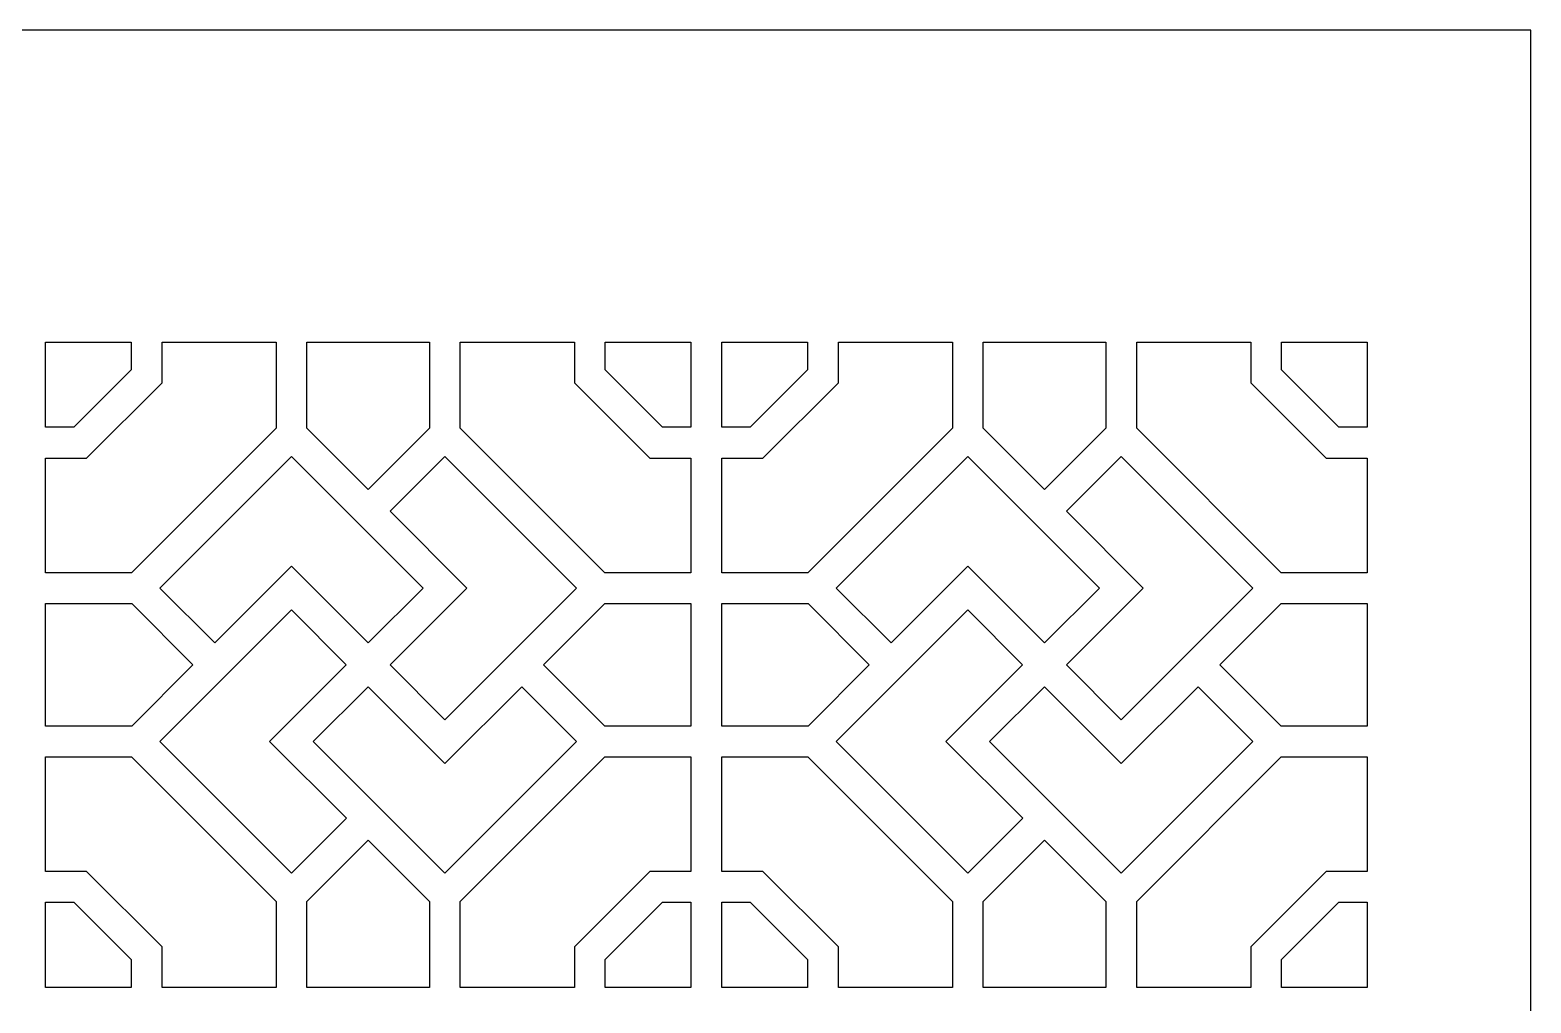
# Model space of a CAD drawing. Header units: centimetres. Extents: x -15.1 to -1.8, y -3.3 to 9.5.
# Drawn here: x -12.813 to -8.686, y 6.825 to 9.5 of the extents above; entities that cross this region are included whole.
import ezdxf

# ---------------------------------------------------------------- set-up
doc = ezdxf.new("R2010")
doc.units = ezdxf.units.CM
doc.header["$MEASUREMENT"] = 0
doc.layers.add('layer 1', color=7, linetype='Continuous')

msp = doc.modelspace()

# ---------------------------------------------------------------- linework, layer by layer
at = {"layer": 'layer 1', "color": 250}
for points, knots in [([(-15.08052, 9.5), (-15.08052, 9.5), (-8.68613, 9.5), (-8.68613, 9.5), (-8.68613, 9.5), (-8.68613, 9.5), (-8.68613, -3.28878), (-8.68613, -3.28878), (-8.68613, -3.28878), (-8.68613, -3.28878), (-15.08052, -3.28878), (-15.08052, -3.28878), (-15.08052, -3.28878), (-15.08052, -3.28878), (-15.08052, 9.5), (-15.08052, 9.5)], [0, 0, 0, 0, 0.2, 0.2, 0.2, 0.2, 0.4, 0.4, 0.4, 0.4, 0.6, 0.6, 0.6, 0.6, 1, 1, 1, 1]), ([(-12.65766, 8.32277), (-12.65766, 8.32277), (-12.77064, 8.32277), (-12.77064, 8.32277), (-12.77064, 8.32277), (-12.77064, 8.32277), (-12.77064, 8.00804), (-12.77064, 8.00804), (-12.77064, 8.00804), (-12.77064, 8.00804), (-12.53401, 8.00804), (-12.53401, 8.00804), (-12.53401, 8.00804), (-12.53401, 8.00804), (-12.13666, 8.4054), (-12.13666, 8.4054), (-12.13666, 8.4054), (-12.13666, 8.4054), (-12.13666, 8.64212), (-12.13666, 8.64212), (-12.13666, 8.64212), (-12.13666, 8.64212), (-12.45022, 8.64212), (-12.45022, 8.64212), (-12.45022, 8.64212), (-12.45022, 8.64212), (-12.45022, 8.53021), (-12.45022, 8.53021), (-12.45022, 8.53021), (-12.45022, 8.53021), (-12.65766, 8.32277), (-12.65766, 8.32277)], [0, 0, 0, 0, 0.1111111, 0.1111111, 0.1111111, 0.1111111, 0.2222222, 0.2222222, 0.2222222, 0.2222222, 0.3333333, 0.3333333, 0.3333333, 0.3333333, 0.4444444, 0.4444444, 0.4444444, 0.4444444, 0.5555556, 0.5555556, 0.5555556, 0.5555556, 0.6666667, 0.6666667, 0.6666667, 0.6666667, 0.7777778, 0.7777778, 0.7777778, 0.7777778, 1, 1, 1, 1]), ([(-12.77064, 8.40781), (-12.77064, 8.40781), (-12.69289, 8.40781), (-12.69289, 8.40781), (-12.69289, 8.40781), (-12.69289, 8.40781), (-12.53526, 8.56544), (-12.53526, 8.56544), (-12.53526, 8.56544), (-12.53526, 8.56544), (-12.53526, 8.64212), (-12.53526, 8.64212), (-12.53526, 8.64212), (-12.53526, 8.64212), (-12.77064, 8.64212), (-12.77064, 8.64212), (-12.77064, 8.64212), (-12.77064, 8.64212), (-12.77064, 8.40781), (-12.77064, 8.40781)], [0, 0, 0, 0, 0.1666667, 0.1666667, 0.1666667, 0.1666667, 0.3333333, 0.3333333, 0.3333333, 0.3333333, 0.5, 0.5, 0.5, 0.5, 0.6666667, 0.6666667, 0.6666667, 0.6666667, 1, 1, 1, 1]), ([(-12.05161, 8.64212), (-12.05161, 8.64212), (-12.05161, 8.4053), (-12.05161, 8.4053), (-12.05161, 8.4053), (-12.05161, 8.4053), (-11.88319, 8.23688), (-11.88319, 8.23688), (-11.88319, 8.23688), (-11.88319, 8.23688), (-11.71503, 8.40503), (-11.71503, 8.40503), (-11.71503, 8.40503), (-11.71503, 8.40503), (-11.71503, 8.64212), (-11.71503, 8.64212), (-11.71503, 8.64212), (-11.71503, 8.64212), (-12.05161, 8.64212), (-12.05161, 8.64212)], [0, 0, 0, 0, 0.1666667, 0.1666667, 0.1666667, 0.1666667, 0.3333333, 0.3333333, 0.3333333, 0.3333333, 0.5, 0.5, 0.5, 0.5, 0.6666667, 0.6666667, 0.6666667, 0.6666667, 1, 1, 1, 1]), ([(-11.10898, 8.32277), (-11.10898, 8.32277), (-11.31643, 8.53021), (-11.31643, 8.53021), (-11.31643, 8.53021), (-11.31643, 8.53021), (-11.31643, 8.64212), (-11.31643, 8.64212), (-11.31643, 8.64212), (-11.31643, 8.64212), (-11.62999, 8.64212), (-11.62999, 8.64212), (-11.62999, 8.64212), (-11.62999, 8.64212), (-11.62999, 8.40513), (-11.62999, 8.40513), (-11.62999, 8.40513), (-11.62999, 8.40513), (-11.2329, 8.00804), (-11.2329, 8.00804), (-11.2329, 8.00804), (-11.2329, 8.00804), (-10.99601, 8.00804), (-10.99601, 8.00804), (-10.99601, 8.00804), (-10.99601, 8.00804), (-10.99601, 8.32277), (-10.99601, 8.32277), (-10.99601, 8.32277), (-10.99601, 8.32277), (-11.10898, 8.32277), (-11.10898, 8.32277)], [0, 0, 0, 0, 0.1111111, 0.1111111, 0.1111111, 0.1111111, 0.2222222, 0.2222222, 0.2222222, 0.2222222, 0.3333333, 0.3333333, 0.3333333, 0.3333333, 0.4444444, 0.4444444, 0.4444444, 0.4444444, 0.5555556, 0.5555556, 0.5555556, 0.5555556, 0.6666667, 0.6666667, 0.6666667, 0.6666667, 0.7777778, 0.7777778, 0.7777778, 0.7777778, 1, 1, 1, 1]), ([(-10.99601, 8.40781), (-10.99601, 8.40781), (-10.99601, 8.64212), (-10.99601, 8.64212), (-10.99601, 8.64212), (-10.99601, 8.64212), (-11.23138, 8.64212), (-11.23138, 8.64212), (-11.23138, 8.64212), (-11.23138, 8.64212), (-11.23138, 8.56544), (-11.23138, 8.56544), (-11.23138, 8.56544), (-11.23138, 8.56544), (-11.07375, 8.40781), (-11.07375, 8.40781), (-11.07375, 8.40781), (-11.07375, 8.40781), (-10.99601, 8.40781), (-10.99601, 8.40781)], [0, 0, 0, 0, 0.1666667, 0.1666667, 0.1666667, 0.1666667, 0.3333333, 0.3333333, 0.3333333, 0.3333333, 0.5, 0.5, 0.5, 0.5, 0.6666667, 0.6666667, 0.6666667, 0.6666667, 1, 1, 1, 1]), ([(-10.79799, 8.32277), (-10.79799, 8.32277), (-10.91096, 8.32277), (-10.91096, 8.32277), (-10.91096, 8.32277), (-10.91096, 8.32277), (-10.91096, 8.00804), (-10.91096, 8.00804), (-10.91096, 8.00804), (-10.91096, 8.00804), (-10.67434, 8.00804), (-10.67434, 8.00804), (-10.67434, 8.00804), (-10.67434, 8.00804), (-10.27698, 8.4054), (-10.27698, 8.4054), (-10.27698, 8.4054), (-10.27698, 8.4054), (-10.27698, 8.64212), (-10.27698, 8.64212), (-10.27698, 8.64212), (-10.27698, 8.64212), (-10.59054, 8.64212), (-10.59054, 8.64212), (-10.59054, 8.64212), (-10.59054, 8.64212), (-10.59054, 8.53021), (-10.59054, 8.53021), (-10.59054, 8.53021), (-10.59054, 8.53021), (-10.79799, 8.32277), (-10.79799, 8.32277)], [0, 0, 0, 0, 0.1111111, 0.1111111, 0.1111111, 0.1111111, 0.2222222, 0.2222222, 0.2222222, 0.2222222, 0.3333333, 0.3333333, 0.3333333, 0.3333333, 0.4444444, 0.4444444, 0.4444444, 0.4444444, 0.5555556, 0.5555556, 0.5555556, 0.5555556, 0.6666667, 0.6666667, 0.6666667, 0.6666667, 0.7777778, 0.7777778, 0.7777778, 0.7777778, 1, 1, 1, 1]), ([(-10.91096, 8.40781), (-10.91096, 8.40781), (-10.83322, 8.40781), (-10.83322, 8.40781), (-10.83322, 8.40781), (-10.83322, 8.40781), (-10.67559, 8.56544), (-10.67559, 8.56544), (-10.67559, 8.56544), (-10.67559, 8.56544), (-10.67559, 8.64212), (-10.67559, 8.64212), (-10.67559, 8.64212), (-10.67559, 8.64212), (-10.91096, 8.64212), (-10.91096, 8.64212), (-10.91096, 8.64212), (-10.91096, 8.64212), (-10.91096, 8.40781), (-10.91096, 8.40781)], [0, 0, 0, 0, 0.1666667, 0.1666667, 0.1666667, 0.1666667, 0.3333333, 0.3333333, 0.3333333, 0.3333333, 0.5, 0.5, 0.5, 0.5, 0.6666667, 0.6666667, 0.6666667, 0.6666667, 1, 1, 1, 1]), ([(-10.19194, 8.64212), (-10.19194, 8.64212), (-10.19194, 8.4053), (-10.19194, 8.4053), (-10.19194, 8.4053), (-10.19194, 8.4053), (-10.02351, 8.23688), (-10.02351, 8.23688), (-10.02351, 8.23688), (-10.02351, 8.23688), (-9.85536, 8.40503), (-9.85536, 8.40503), (-9.85536, 8.40503), (-9.85536, 8.40503), (-9.85536, 8.64212), (-9.85536, 8.64212), (-9.85536, 8.64212), (-9.85536, 8.64212), (-10.19194, 8.64212), (-10.19194, 8.64212)], [0, 0, 0, 0, 0.1666667, 0.1666667, 0.1666667, 0.1666667, 0.3333333, 0.3333333, 0.3333333, 0.3333333, 0.5, 0.5, 0.5, 0.5, 0.6666667, 0.6666667, 0.6666667, 0.6666667, 1, 1, 1, 1]), ([(-9.2493, 8.32277), (-9.2493, 8.32277), (-9.45675, 8.53021), (-9.45675, 8.53021), (-9.45675, 8.53021), (-9.45675, 8.53021), (-9.45675, 8.64212), (-9.45675, 8.64212), (-9.45675, 8.64212), (-9.45675, 8.64212), (-9.77031, 8.64212), (-9.77031, 8.64212), (-9.77031, 8.64212), (-9.77031, 8.64212), (-9.77031, 8.40513), (-9.77031, 8.40513), (-9.77031, 8.40513), (-9.77031, 8.40513), (-9.37323, 8.00804), (-9.37323, 8.00804), (-9.37323, 8.00804), (-9.37323, 8.00804), (-9.13633, 8.00804), (-9.13633, 8.00804), (-9.13633, 8.00804), (-9.13633, 8.00804), (-9.13633, 8.32277), (-9.13633, 8.32277), (-9.13633, 8.32277), (-9.13633, 8.32277), (-9.2493, 8.32277), (-9.2493, 8.32277)], [0, 0, 0, 0, 0.1111111, 0.1111111, 0.1111111, 0.1111111, 0.2222222, 0.2222222, 0.2222222, 0.2222222, 0.3333333, 0.3333333, 0.3333333, 0.3333333, 0.4444444, 0.4444444, 0.4444444, 0.4444444, 0.5555556, 0.5555556, 0.5555556, 0.5555556, 0.6666667, 0.6666667, 0.6666667, 0.6666667, 0.7777778, 0.7777778, 0.7777778, 0.7777778, 1, 1, 1, 1]), ([(-9.13633, 8.40781), (-9.13633, 8.40781), (-9.13633, 8.64212), (-9.13633, 8.64212), (-9.13633, 8.64212), (-9.13633, 8.64212), (-9.3717, 8.64212), (-9.3717, 8.64212), (-9.3717, 8.64212), (-9.3717, 8.64212), (-9.3717, 8.56544), (-9.3717, 8.56544), (-9.3717, 8.56544), (-9.3717, 8.56544), (-9.21408, 8.40781), (-9.21408, 8.40781), (-9.21408, 8.40781), (-9.21408, 8.40781), (-9.13633, 8.40781), (-9.13633, 8.40781)], [0, 0, 0, 0, 0.1666667, 0.1666667, 0.1666667, 0.1666667, 0.3333333, 0.3333333, 0.3333333, 0.3333333, 0.5, 0.5, 0.5, 0.5, 0.6666667, 0.6666667, 0.6666667, 0.6666667, 1, 1, 1, 1]), ([(-11.88344, 7.81515), (-11.88344, 7.81515), (-11.88336, 7.81523), (-11.88336, 7.81523), (-11.88336, 7.81523), (-11.88336, 7.81523), (-11.88314, 7.81502), (-11.88314, 7.81502), (-11.88314, 7.81502), (-11.88314, 7.81502), (-11.73237, 7.96579), (-11.73237, 7.96579), (-11.73237, 7.96579), (-11.73237, 7.96579), (-12.09418, 8.32759), (-12.09418, 8.32759), (-12.09418, 8.32759), (-12.09418, 8.32759), (-12.45599, 7.96579), (-12.45599, 7.96579), (-12.45599, 7.96579), (-12.45599, 7.96579), (-12.30515, 7.81494), (-12.30515, 7.81494), (-12.30515, 7.81494), (-12.30515, 7.81494), (-12.09419, 8.0259), (-12.09419, 8.0259), (-12.09419, 8.0259), (-12.09419, 8.0259), (-11.88344, 7.81515), (-11.88344, 7.81515)], [0, 0, 0, 0, 0.1111111, 0.1111111, 0.1111111, 0.1111111, 0.2222222, 0.2222222, 0.2222222, 0.2222222, 0.3333333, 0.3333333, 0.3333333, 0.3333333, 0.4444444, 0.4444444, 0.4444444, 0.4444444, 0.5555556, 0.5555556, 0.5555556, 0.5555556, 0.6666667, 0.6666667, 0.6666667, 0.6666667, 0.7777778, 0.7777778, 0.7777778, 0.7777778, 1, 1, 1, 1]), ([(-11.82297, 7.75492), (-11.82297, 7.75492), (-11.8229, 7.75485), (-11.8229, 7.75485), (-11.8229, 7.75485), (-11.8229, 7.75485), (-11.82325, 7.75449), (-11.82325, 7.75449), (-11.82325, 7.75449), (-11.82325, 7.75449), (-11.67246, 7.6037), (-11.67246, 7.6037), (-11.67246, 7.6037), (-11.67246, 7.6037), (-11.31065, 7.96552), (-11.31065, 7.96552), (-11.31065, 7.96552), (-11.31065, 7.96552), (-11.67246, 8.32732), (-11.67246, 8.32732), (-11.67246, 8.32732), (-11.67246, 8.32732), (-11.82305, 8.17674), (-11.82305, 8.17674), (-11.82305, 8.17674), (-11.82305, 8.17674), (-11.6121, 7.96579), (-11.6121, 7.96579), (-11.6121, 7.96579), (-11.6121, 7.96579), (-11.82297, 7.75492), (-11.82297, 7.75492)], [0, 0, 0, 0, 0.1111111, 0.1111111, 0.1111111, 0.1111111, 0.2222222, 0.2222222, 0.2222222, 0.2222222, 0.3333333, 0.3333333, 0.3333333, 0.3333333, 0.4444444, 0.4444444, 0.4444444, 0.4444444, 0.5555556, 0.5555556, 0.5555556, 0.5555556, 0.6666667, 0.6666667, 0.6666667, 0.6666667, 0.7777778, 0.7777778, 0.7777778, 0.7777778, 1, 1, 1, 1]), ([(-10.02376, 7.81515), (-10.02376, 7.81515), (-10.02368, 7.81523), (-10.02368, 7.81523), (-10.02368, 7.81523), (-10.02368, 7.81523), (-10.02346, 7.81502), (-10.02346, 7.81502), (-10.02346, 7.81502), (-10.02346, 7.81502), (-9.87269, 7.96579), (-9.87269, 7.96579), (-9.87269, 7.96579), (-9.87269, 7.96579), (-10.2345, 8.32759), (-10.2345, 8.32759), (-10.2345, 8.32759), (-10.2345, 8.32759), (-10.59632, 7.96579), (-10.59632, 7.96579), (-10.59632, 7.96579), (-10.59632, 7.96579), (-10.44547, 7.81494), (-10.44547, 7.81494), (-10.44547, 7.81494), (-10.44547, 7.81494), (-10.23451, 8.0259), (-10.23451, 8.0259), (-10.23451, 8.0259), (-10.23451, 8.0259), (-10.02376, 7.81515), (-10.02376, 7.81515)], [0, 0, 0, 0, 0.1111111, 0.1111111, 0.1111111, 0.1111111, 0.2222222, 0.2222222, 0.2222222, 0.2222222, 0.3333333, 0.3333333, 0.3333333, 0.3333333, 0.4444444, 0.4444444, 0.4444444, 0.4444444, 0.5555556, 0.5555556, 0.5555556, 0.5555556, 0.6666667, 0.6666667, 0.6666667, 0.6666667, 0.7777778, 0.7777778, 0.7777778, 0.7777778, 1, 1, 1, 1]), ([(-9.96329, 7.75492), (-9.96329, 7.75492), (-9.96322, 7.75485), (-9.96322, 7.75485), (-9.96322, 7.75485), (-9.96322, 7.75485), (-9.96357, 7.75449), (-9.96357, 7.75449), (-9.96357, 7.75449), (-9.96357, 7.75449), (-9.81278, 7.6037), (-9.81278, 7.6037), (-9.81278, 7.6037), (-9.81278, 7.6037), (-9.45097, 7.96552), (-9.45097, 7.96552), (-9.45097, 7.96552), (-9.45097, 7.96552), (-9.81278, 8.32732), (-9.81278, 8.32732), (-9.81278, 8.32732), (-9.81278, 8.32732), (-9.96337, 8.17674), (-9.96337, 8.17674), (-9.96337, 8.17674), (-9.96337, 8.17674), (-9.75242, 7.96579), (-9.75242, 7.96579), (-9.75242, 7.96579), (-9.75242, 7.96579), (-9.96329, 7.75492), (-9.96329, 7.75492)], [0, 0, 0, 0, 0.1111111, 0.1111111, 0.1111111, 0.1111111, 0.2222222, 0.2222222, 0.2222222, 0.2222222, 0.3333333, 0.3333333, 0.3333333, 0.3333333, 0.4444444, 0.4444444, 0.4444444, 0.4444444, 0.5555556, 0.5555556, 0.5555556, 0.5555556, 0.6666667, 0.6666667, 0.6666667, 0.6666667, 0.7777778, 0.7777778, 0.7777778, 0.7777778, 1, 1, 1, 1]), ([(-12.36528, 7.7548), (-12.36528, 7.7548), (-12.53348, 7.923), (-12.53348, 7.923), (-12.53348, 7.923), (-12.53348, 7.923), (-12.77064, 7.923), (-12.77064, 7.923), (-12.77064, 7.923), (-12.77064, 7.923), (-12.77064, 7.58642), (-12.77064, 7.58642), (-12.77064, 7.58642), (-12.77064, 7.58642), (-12.53366, 7.58642), (-12.53366, 7.58642), (-12.53366, 7.58642), (-12.53366, 7.58642), (-12.36528, 7.7548), (-12.36528, 7.7548)], [0, 0, 0, 0, 0.1666667, 0.1666667, 0.1666667, 0.1666667, 0.3333333, 0.3333333, 0.3333333, 0.3333333, 0.5, 0.5, 0.5, 0.5, 0.6666667, 0.6666667, 0.6666667, 0.6666667, 1, 1, 1, 1]), ([(-11.94372, 7.7548), (-11.94372, 7.7548), (-11.94354, 7.75498), (-11.94354, 7.75498), (-11.94354, 7.75498), (-11.94354, 7.75498), (-12.09418, 7.90562), (-12.09418, 7.90562), (-12.09418, 7.90562), (-12.09418, 7.90562), (-12.45599, 7.54381), (-12.45599, 7.54381), (-12.45599, 7.54381), (-12.45599, 7.54381), (-12.09418, 7.182), (-12.09418, 7.182), (-12.09418, 7.182), (-12.09418, 7.182), (-11.94342, 7.33276), (-11.94342, 7.33276), (-11.94342, 7.33276), (-11.94342, 7.33276), (-12.15454, 7.54389), (-12.15454, 7.54389), (-12.15454, 7.54389), (-12.15454, 7.54389), (-11.94368, 7.75476), (-11.94368, 7.75476), (-11.94368, 7.75476), (-11.94368, 7.75476), (-11.94372, 7.7548), (-11.94372, 7.7548)], [0, 0, 0, 0, 0.1111111, 0.1111111, 0.1111111, 0.1111111, 0.2222222, 0.2222222, 0.2222222, 0.2222222, 0.3333333, 0.3333333, 0.3333333, 0.3333333, 0.4444444, 0.4444444, 0.4444444, 0.4444444, 0.5555556, 0.5555556, 0.5555556, 0.5555556, 0.6666667, 0.6666667, 0.6666667, 0.6666667, 0.7777778, 0.7777778, 0.7777778, 0.7777778, 1, 1, 1, 1]), ([(-10.99601, 7.923), (-10.99601, 7.923), (-11.2329, 7.923), (-11.2329, 7.923), (-11.2329, 7.923), (-11.2329, 7.923), (-11.40119, 7.7547), (-11.40119, 7.7547), (-11.40119, 7.7547), (-11.40119, 7.7547), (-11.2329, 7.58642), (-11.2329, 7.58642), (-11.2329, 7.58642), (-11.2329, 7.58642), (-10.99601, 7.58642), (-10.99601, 7.58642), (-10.99601, 7.58642), (-10.99601, 7.58642), (-10.99601, 7.923), (-10.99601, 7.923)], [0, 0, 0, 0, 0.1666667, 0.1666667, 0.1666667, 0.1666667, 0.3333333, 0.3333333, 0.3333333, 0.3333333, 0.5, 0.5, 0.5, 0.5, 0.6666667, 0.6666667, 0.6666667, 0.6666667, 1, 1, 1, 1]), ([(-10.5056, 7.7548), (-10.5056, 7.7548), (-10.6738, 7.923), (-10.6738, 7.923), (-10.6738, 7.923), (-10.6738, 7.923), (-10.91096, 7.923), (-10.91096, 7.923), (-10.91096, 7.923), (-10.91096, 7.923), (-10.91096, 7.58642), (-10.91096, 7.58642), (-10.91096, 7.58642), (-10.91096, 7.58642), (-10.67399, 7.58642), (-10.67399, 7.58642), (-10.67399, 7.58642), (-10.67399, 7.58642), (-10.5056, 7.7548), (-10.5056, 7.7548)], [0, 0, 0, 0, 0.1666667, 0.1666667, 0.1666667, 0.1666667, 0.3333333, 0.3333333, 0.3333333, 0.3333333, 0.5, 0.5, 0.5, 0.5, 0.6666667, 0.6666667, 0.6666667, 0.6666667, 1, 1, 1, 1]), ([(-10.08405, 7.7548), (-10.08405, 7.7548), (-10.08387, 7.75498), (-10.08387, 7.75498), (-10.08387, 7.75498), (-10.08387, 7.75498), (-10.2345, 7.90562), (-10.2345, 7.90562), (-10.2345, 7.90562), (-10.2345, 7.90562), (-10.59632, 7.54381), (-10.59632, 7.54381), (-10.59632, 7.54381), (-10.59632, 7.54381), (-10.23451, 7.182), (-10.23451, 7.182), (-10.23451, 7.182), (-10.23451, 7.182), (-10.08374, 7.33276), (-10.08374, 7.33276), (-10.08374, 7.33276), (-10.08374, 7.33276), (-10.29487, 7.54389), (-10.29487, 7.54389), (-10.29487, 7.54389), (-10.29487, 7.54389), (-10.084, 7.75476), (-10.084, 7.75476), (-10.084, 7.75476), (-10.084, 7.75476), (-10.08405, 7.7548), (-10.08405, 7.7548)], [0, 0, 0, 0, 0.1111111, 0.1111111, 0.1111111, 0.1111111, 0.2222222, 0.2222222, 0.2222222, 0.2222222, 0.3333333, 0.3333333, 0.3333333, 0.3333333, 0.4444444, 0.4444444, 0.4444444, 0.4444444, 0.5555556, 0.5555556, 0.5555556, 0.5555556, 0.6666667, 0.6666667, 0.6666667, 0.6666667, 0.7777778, 0.7777778, 0.7777778, 0.7777778, 1, 1, 1, 1]), ([(-9.13633, 7.923), (-9.13633, 7.923), (-9.37322, 7.923), (-9.37322, 7.923), (-9.37322, 7.923), (-9.37322, 7.923), (-9.54152, 7.7547), (-9.54152, 7.7547), (-9.54152, 7.7547), (-9.54152, 7.7547), (-9.37323, 7.58642), (-9.37323, 7.58642), (-9.37323, 7.58642), (-9.37323, 7.58642), (-9.13633, 7.58642), (-9.13633, 7.58642), (-9.13633, 7.58642), (-9.13633, 7.58642), (-9.13633, 7.923), (-9.13633, 7.923)], [0, 0, 0, 0, 0.1666667, 0.1666667, 0.1666667, 0.1666667, 0.3333333, 0.3333333, 0.3333333, 0.3333333, 0.5, 0.5, 0.5, 0.5, 0.6666667, 0.6666667, 0.6666667, 0.6666667, 1, 1, 1, 1]), ([(-11.88359, 7.69457), (-11.88359, 7.69457), (-12.03427, 7.54389), (-12.03427, 7.54389), (-12.03427, 7.54389), (-12.03427, 7.54389), (-11.67246, 7.18208), (-11.67246, 7.18208), (-11.67246, 7.18208), (-11.67246, 7.18208), (-11.31065, 7.54389), (-11.31065, 7.54389), (-11.31065, 7.54389), (-11.31065, 7.54389), (-11.46133, 7.69457), (-11.46133, 7.69457), (-11.46133, 7.69457), (-11.46133, 7.69457), (-11.67246, 7.48344), (-11.67246, 7.48344), (-11.67246, 7.48344), (-11.67246, 7.48344), (-11.88359, 7.69457), (-11.88359, 7.69457)], [0, 0, 0, 0, 0.1428571, 0.1428571, 0.1428571, 0.1428571, 0.2857143, 0.2857143, 0.2857143, 0.2857143, 0.4285714, 0.4285714, 0.4285714, 0.4285714, 0.5714286, 0.5714286, 0.5714286, 0.5714286, 0.7142857, 0.7142857, 0.7142857, 0.7142857, 1, 1, 1, 1]), ([(-10.02392, 7.69457), (-10.02392, 7.69457), (-10.1746, 7.54389), (-10.1746, 7.54389), (-10.1746, 7.54389), (-10.1746, 7.54389), (-9.81278, 7.18208), (-9.81278, 7.18208), (-9.81278, 7.18208), (-9.81278, 7.18208), (-9.45097, 7.54389), (-9.45097, 7.54389), (-9.45097, 7.54389), (-9.45097, 7.54389), (-9.60165, 7.69457), (-9.60165, 7.69457), (-9.60165, 7.69457), (-9.60165, 7.69457), (-9.81278, 7.48344), (-9.81278, 7.48344), (-9.81278, 7.48344), (-9.81278, 7.48344), (-10.02392, 7.69457), (-10.02392, 7.69457)], [0, 0, 0, 0, 0.1428571, 0.1428571, 0.1428571, 0.1428571, 0.2857143, 0.2857143, 0.2857143, 0.2857143, 0.4285714, 0.4285714, 0.4285714, 0.4285714, 0.5714286, 0.5714286, 0.5714286, 0.5714286, 0.7142857, 0.7142857, 0.7142857, 0.7142857, 1, 1, 1, 1]), ([(-12.65766, 7.18684), (-12.65766, 7.18684), (-12.45022, 6.97939), (-12.45022, 6.97939), (-12.45022, 6.97939), (-12.45022, 6.97939), (-12.45022, 6.86749), (-12.45022, 6.86749), (-12.45022, 6.86749), (-12.45022, 6.86749), (-12.13666, 6.86749), (-12.13666, 6.86749), (-12.13666, 6.86749), (-12.13666, 6.86749), (-12.13666, 7.10421), (-12.13666, 7.10421), (-12.13666, 7.10421), (-12.13666, 7.10421), (-12.53383, 7.50137), (-12.53383, 7.50137), (-12.53383, 7.50137), (-12.53383, 7.50137), (-12.77064, 7.50137), (-12.77064, 7.50137), (-12.77064, 7.50137), (-12.77064, 7.50137), (-12.77064, 7.18684), (-12.77064, 7.18684), (-12.77064, 7.18684), (-12.77064, 7.18684), (-12.65766, 7.18684), (-12.65766, 7.18684)], [0, 0, 0, 0, 0.1111111, 0.1111111, 0.1111111, 0.1111111, 0.2222222, 0.2222222, 0.2222222, 0.2222222, 0.3333333, 0.3333333, 0.3333333, 0.3333333, 0.4444444, 0.4444444, 0.4444444, 0.4444444, 0.5555556, 0.5555556, 0.5555556, 0.5555556, 0.6666667, 0.6666667, 0.6666667, 0.6666667, 0.7777778, 0.7777778, 0.7777778, 0.7777778, 1, 1, 1, 1]), ([(-11.10898, 7.18684), (-11.10898, 7.18684), (-10.99601, 7.18684), (-10.99601, 7.18684), (-10.99601, 7.18684), (-10.99601, 7.18684), (-10.99601, 7.50137), (-10.99601, 7.50137), (-10.99601, 7.50137), (-10.99601, 7.50137), (-11.2329, 7.50137), (-11.2329, 7.50137), (-11.2329, 7.50137), (-11.2329, 7.50137), (-11.62999, 7.10428), (-11.62999, 7.10428), (-11.62999, 7.10428), (-11.62999, 7.10428), (-11.62999, 6.86749), (-11.62999, 6.86749), (-11.62999, 6.86749), (-11.62999, 6.86749), (-11.31643, 6.86749), (-11.31643, 6.86749), (-11.31643, 6.86749), (-11.31643, 6.86749), (-11.31643, 6.97939), (-11.31643, 6.97939), (-11.31643, 6.97939), (-11.31643, 6.97939), (-11.10898, 7.18684), (-11.10898, 7.18684)], [0, 0, 0, 0, 0.1111111, 0.1111111, 0.1111111, 0.1111111, 0.2222222, 0.2222222, 0.2222222, 0.2222222, 0.3333333, 0.3333333, 0.3333333, 0.3333333, 0.4444444, 0.4444444, 0.4444444, 0.4444444, 0.5555556, 0.5555556, 0.5555556, 0.5555556, 0.6666667, 0.6666667, 0.6666667, 0.6666667, 0.7777778, 0.7777778, 0.7777778, 0.7777778, 1, 1, 1, 1]), ([(-10.79799, 7.18684), (-10.79799, 7.18684), (-10.59054, 6.97939), (-10.59054, 6.97939), (-10.59054, 6.97939), (-10.59054, 6.97939), (-10.59054, 6.86749), (-10.59054, 6.86749), (-10.59054, 6.86749), (-10.59054, 6.86749), (-10.27698, 6.86749), (-10.27698, 6.86749), (-10.27698, 6.86749), (-10.27698, 6.86749), (-10.27698, 7.10421), (-10.27698, 7.10421), (-10.27698, 7.10421), (-10.27698, 7.10421), (-10.67415, 7.50137), (-10.67415, 7.50137), (-10.67415, 7.50137), (-10.67415, 7.50137), (-10.91096, 7.50137), (-10.91096, 7.50137), (-10.91096, 7.50137), (-10.91096, 7.50137), (-10.91096, 7.18684), (-10.91096, 7.18684), (-10.91096, 7.18684), (-10.91096, 7.18684), (-10.79799, 7.18684), (-10.79799, 7.18684)], [0, 0, 0, 0, 0.1111111, 0.1111111, 0.1111111, 0.1111111, 0.2222222, 0.2222222, 0.2222222, 0.2222222, 0.3333333, 0.3333333, 0.3333333, 0.3333333, 0.4444444, 0.4444444, 0.4444444, 0.4444444, 0.5555556, 0.5555556, 0.5555556, 0.5555556, 0.6666667, 0.6666667, 0.6666667, 0.6666667, 0.7777778, 0.7777778, 0.7777778, 0.7777778, 1, 1, 1, 1]), ([(-9.2493, 7.18684), (-9.2493, 7.18684), (-9.13633, 7.18684), (-9.13633, 7.18684), (-9.13633, 7.18684), (-9.13633, 7.18684), (-9.13633, 7.50137), (-9.13633, 7.50137), (-9.13633, 7.50137), (-9.13633, 7.50137), (-9.37322, 7.50137), (-9.37322, 7.50137), (-9.37322, 7.50137), (-9.37322, 7.50137), (-9.77031, 7.10428), (-9.77031, 7.10428), (-9.77031, 7.10428), (-9.77031, 7.10428), (-9.77031, 6.86749), (-9.77031, 6.86749), (-9.77031, 6.86749), (-9.77031, 6.86749), (-9.45675, 6.86749), (-9.45675, 6.86749), (-9.45675, 6.86749), (-9.45675, 6.86749), (-9.45675, 6.97939), (-9.45675, 6.97939), (-9.45675, 6.97939), (-9.45675, 6.97939), (-9.2493, 7.18684), (-9.2493, 7.18684)], [0, 0, 0, 0, 0.1111111, 0.1111111, 0.1111111, 0.1111111, 0.2222222, 0.2222222, 0.2222222, 0.2222222, 0.3333333, 0.3333333, 0.3333333, 0.3333333, 0.4444444, 0.4444444, 0.4444444, 0.4444444, 0.5555556, 0.5555556, 0.5555556, 0.5555556, 0.6666667, 0.6666667, 0.6666667, 0.6666667, 0.7777778, 0.7777778, 0.7777778, 0.7777778, 1, 1, 1, 1]), ([(-11.71503, 6.86749), (-11.71503, 6.86749), (-11.71503, 7.10438), (-11.71503, 7.10438), (-11.71503, 7.10438), (-11.71503, 7.10438), (-11.88328, 7.27263), (-11.88328, 7.27263), (-11.88328, 7.27263), (-11.88328, 7.27263), (-12.05161, 7.1043), (-12.05161, 7.1043), (-12.05161, 7.1043), (-12.05161, 7.1043), (-12.05161, 6.86749), (-12.05161, 6.86749), (-12.05161, 6.86749), (-12.05161, 6.86749), (-11.71503, 6.86749), (-11.71503, 6.86749)], [0, 0, 0, 0, 0.1666667, 0.1666667, 0.1666667, 0.1666667, 0.3333333, 0.3333333, 0.3333333, 0.3333333, 0.5, 0.5, 0.5, 0.5, 0.6666667, 0.6666667, 0.6666667, 0.6666667, 1, 1, 1, 1]), ([(-9.85536, 6.86749), (-9.85536, 6.86749), (-9.85536, 7.10438), (-9.85536, 7.10438), (-9.85536, 7.10438), (-9.85536, 7.10438), (-10.02361, 7.27263), (-10.02361, 7.27263), (-10.02361, 7.27263), (-10.02361, 7.27263), (-10.19194, 7.1043), (-10.19194, 7.1043), (-10.19194, 7.1043), (-10.19194, 7.1043), (-10.19194, 6.86749), (-10.19194, 6.86749), (-10.19194, 6.86749), (-10.19194, 6.86749), (-9.85536, 6.86749), (-9.85536, 6.86749)], [0, 0, 0, 0, 0.1666667, 0.1666667, 0.1666667, 0.1666667, 0.3333333, 0.3333333, 0.3333333, 0.3333333, 0.5, 0.5, 0.5, 0.5, 0.6666667, 0.6666667, 0.6666667, 0.6666667, 1, 1, 1, 1]), ([(-12.77064, 7.10179), (-12.77064, 7.10179), (-12.77064, 6.86749), (-12.77064, 6.86749), (-12.77064, 6.86749), (-12.77064, 6.86749), (-12.53526, 6.86749), (-12.53526, 6.86749), (-12.53526, 6.86749), (-12.53526, 6.86749), (-12.53526, 6.94416), (-12.53526, 6.94416), (-12.53526, 6.94416), (-12.53526, 6.94416), (-12.69289, 7.10179), (-12.69289, 7.10179), (-12.69289, 7.10179), (-12.69289, 7.10179), (-12.77064, 7.10179), (-12.77064, 7.10179)], [0, 0, 0, 0, 0.1666667, 0.1666667, 0.1666667, 0.1666667, 0.3333333, 0.3333333, 0.3333333, 0.3333333, 0.5, 0.5, 0.5, 0.5, 0.6666667, 0.6666667, 0.6666667, 0.6666667, 1, 1, 1, 1]), ([(-10.99601, 7.10179), (-10.99601, 7.10179), (-11.07375, 7.10179), (-11.07375, 7.10179), (-11.07375, 7.10179), (-11.07375, 7.10179), (-11.23138, 6.94416), (-11.23138, 6.94416), (-11.23138, 6.94416), (-11.23138, 6.94416), (-11.23138, 6.86749), (-11.23138, 6.86749), (-11.23138, 6.86749), (-11.23138, 6.86749), (-10.99601, 6.86749), (-10.99601, 6.86749), (-10.99601, 6.86749), (-10.99601, 6.86749), (-10.99601, 7.10179), (-10.99601, 7.10179)], [0, 0, 0, 0, 0.1666667, 0.1666667, 0.1666667, 0.1666667, 0.3333333, 0.3333333, 0.3333333, 0.3333333, 0.5, 0.5, 0.5, 0.5, 0.6666667, 0.6666667, 0.6666667, 0.6666667, 1, 1, 1, 1]), ([(-10.91096, 7.10179), (-10.91096, 7.10179), (-10.91096, 6.86749), (-10.91096, 6.86749), (-10.91096, 6.86749), (-10.91096, 6.86749), (-10.67559, 6.86749), (-10.67559, 6.86749), (-10.67559, 6.86749), (-10.67559, 6.86749), (-10.67559, 6.94416), (-10.67559, 6.94416), (-10.67559, 6.94416), (-10.67559, 6.94416), (-10.83322, 7.10179), (-10.83322, 7.10179), (-10.83322, 7.10179), (-10.83322, 7.10179), (-10.91096, 7.10179), (-10.91096, 7.10179)], [0, 0, 0, 0, 0.1666667, 0.1666667, 0.1666667, 0.1666667, 0.3333333, 0.3333333, 0.3333333, 0.3333333, 0.5, 0.5, 0.5, 0.5, 0.6666667, 0.6666667, 0.6666667, 0.6666667, 1, 1, 1, 1]), ([(-9.13633, 7.10179), (-9.13633, 7.10179), (-9.21408, 7.10179), (-9.21408, 7.10179), (-9.21408, 7.10179), (-9.21408, 7.10179), (-9.3717, 6.94416), (-9.3717, 6.94416), (-9.3717, 6.94416), (-9.3717, 6.94416), (-9.3717, 6.86749), (-9.3717, 6.86749), (-9.3717, 6.86749), (-9.3717, 6.86749), (-9.13633, 6.86749), (-9.13633, 6.86749), (-9.13633, 6.86749), (-9.13633, 6.86749), (-9.13633, 7.10179), (-9.13633, 7.10179)], [0, 0, 0, 0, 0.1666667, 0.1666667, 0.1666667, 0.1666667, 0.3333333, 0.3333333, 0.3333333, 0.3333333, 0.5, 0.5, 0.5, 0.5, 0.6666667, 0.6666667, 0.6666667, 0.6666667, 1, 1, 1, 1])]:
    msp.add_open_spline(points, degree=3, knots=knots, dxfattribs=at)

doc.saveas('drawing.dxf')
